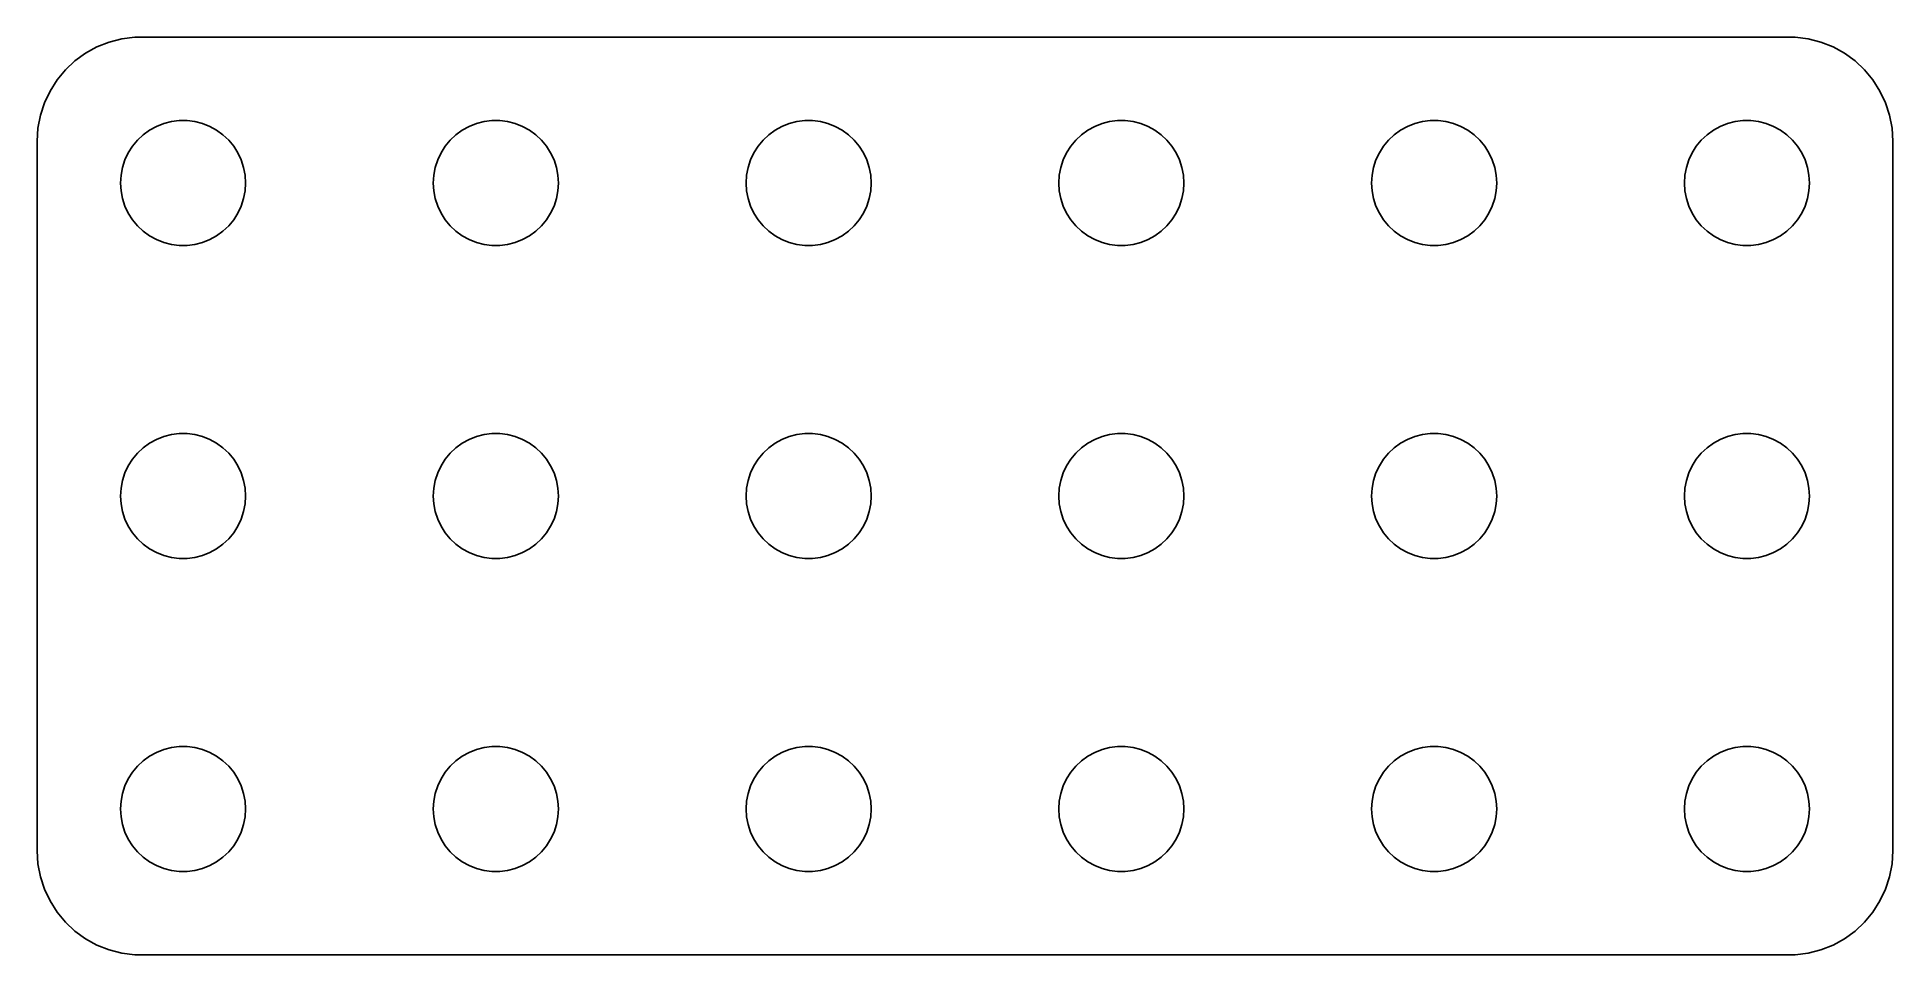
# Model space of a CAD drawing. Header units: metres. Extents: x -44.5 to 44.5, y -22 to 22.
import ezdxf

# ---------------------------------------------------------------- set-up
doc = ezdxf.new("R2010")
doc.units = ezdxf.units.M

msp = doc.modelspace()

# ---------------------------------------------------------------- linework, layer by layer
for p, q in [((-41.6289, 21.5241), (-42.1791, 21.2216)), ((-41.0451, 21.7553), (-41.6289, 21.5241)), ((-40.4369, 21.9114), (-41.0451, 21.7553)), ((-39.8139, 21.9901), (-40.4369, 21.9114)), ((39.8139, 21.9901), (-39.8139, 21.9901)), ((40.4369, 21.9114), (39.8139, 21.9901)), ((41.0451, 21.7553), (40.4369, 21.9114)), ((41.6289, 21.5241), (41.0451, 21.7553)), ((42.1791, 21.2216), (41.6289, 21.5241)), ((-42.6871, 20.8526), (-43.1448, 20.4227)), ((-42.1791, 21.2216), (-42.6871, 20.8526)), ((42.6871, 20.8526), (42.1791, 21.2216)), ((43.1448, 20.4227), (42.6871, 20.8526)), ((-43.5451, 19.9389), (-43.8815, 19.4088)), ((-43.1448, 20.4227), (-43.5451, 19.9389)), ((43.5451, 19.9389), (43.1448, 20.4227)), ((43.8815, 19.4088), (43.5451, 19.9389)), ((-44.1489, 18.8406), (-44.3429, 18.2434)), ((-43.8815, 19.4088), (-44.1489, 18.8406)), ((44.1489, 18.8406), (43.8815, 19.4088)), ((44.3429, 18.2434), (44.1489, 18.8406)), ((-44.3429, 18.2434), (-44.4606, 17.6267)), ((-38.7773, 17.7145), (-38.427, 17.8532)), ((-38.427, 17.8532), (-38.0621, 17.9469)), ((-38.0621, 17.9469), (-37.6884, 17.9941)), ((-37.6884, 17.9941), (-37.3116, 17.9941)), ((-37.3116, 17.9941), (-36.9379, 17.9469)), ((-36.9379, 17.9469), (-36.5729, 17.8532)), ((-36.5729, 17.8532), (-36.2227, 17.7145)), ((-23.7773, 17.7145), (-23.427, 17.8532)), ((-23.427, 17.8532), (-23.0621, 17.9469)), ((-23.0621, 17.9469), (-22.6884, 17.9941)), ((-22.6884, 17.9941), (-22.3116, 17.9941)), ((-22.3116, 17.9941), (-21.9379, 17.9469)), ((-21.9379, 17.9469), (-21.5729, 17.8532)), ((-21.5729, 17.8532), (-21.2227, 17.7145)), ((-8.77733, 17.7145), (-8.42705, 17.8532)), ((-8.42705, 17.8532), (-8.06213, 17.9469)), ((-8.06213, 17.9469), (-7.68837, 17.9941)), ((-7.68837, 17.9941), (-7.31161, 17.9941)), ((-7.31161, 17.9941), (-6.93785, 17.9469)), ((-6.93785, 17.9469), (-6.57294, 17.8532)), ((-6.57294, 17.8532), (-6.22266, 17.7145)), ((6.22266, 17.7145), (6.57294, 17.8532)), ((6.57294, 17.8532), (6.93785, 17.9469)), ((6.93785, 17.9469), (7.31161, 17.9941)), ((7.31161, 17.9941), (7.68837, 17.9941)), ((7.68837, 17.9941), (8.06213, 17.9469)), ((8.06213, 17.9469), (8.42705, 17.8532)), ((8.42705, 17.8532), (8.77733, 17.7145)), ((21.2227, 17.7145), (21.5729, 17.8532)), ((21.5729, 17.8532), (21.9379, 17.9469)), ((21.9379, 17.9469), (22.3116, 17.9941)), ((22.3116, 17.9941), (22.6884, 17.9941)), ((22.6884, 17.9941), (23.0621, 17.9469)), ((23.0621, 17.9469), (23.427, 17.8532)), ((23.427, 17.8532), (23.7773, 17.7145)), ((36.2227, 17.7145), (36.5729, 17.8532)), ((36.5729, 17.8532), (36.9379, 17.9469)), ((36.9379, 17.9469), (37.3116, 17.9941)), ((37.3116, 17.9941), (37.6884, 17.9941)), ((37.6884, 17.9941), (38.0621, 17.9469)), ((38.0621, 17.9469), (38.427, 17.8532)), ((38.427, 17.8532), (38.7773, 17.7145)), ((44.4606, 17.6267), (44.3429, 18.2434)), ((-44.4606, 17.6267), (-44.5, 17)), ((-44.5, 17), (-44.5, -17)), ((-39.927, 16.7634), (-39.6869, 17.0536)), ((-39.6869, 17.0536), (-39.4123, 17.3115)), ((-39.4123, 17.3115), (-39.1075, 17.533)), ((-39.1075, 17.533), (-38.7773, 17.7145)), ((-36.2227, 17.7145), (-35.8925, 17.533)), ((-35.8925, 17.533), (-35.5877, 17.3115)), ((-35.5877, 17.3115), (-35.3131, 17.0536)), ((-35.3131, 17.0536), (-35.0729, 16.7634)), ((-24.927, 16.7634), (-24.6869, 17.0536)), ((-24.6869, 17.0536), (-24.4123, 17.3115)), ((-24.4123, 17.3115), (-24.1075, 17.533)), ((-24.1075, 17.533), (-23.7773, 17.7145)), ((-21.2227, 17.7145), (-20.8925, 17.533)), ((-20.8925, 17.533), (-20.5877, 17.3115)), ((-20.5877, 17.3115), (-20.3131, 17.0536)), ((-20.3131, 17.0536), (-20.0729, 16.7634)), ((-9.92705, 16.7634), (-9.6869, 17.0536)), ((-9.6869, 17.0536), (-9.41226, 17.3115)), ((-9.41226, 17.3115), (-9.10747, 17.533)), ((-9.10747, 17.533), (-8.77733, 17.7145)), ((-6.22266, 17.7145), (-5.89252, 17.533)), ((-5.89252, 17.533), (-5.58772, 17.3115)), ((-5.58772, 17.3115), (-5.31308, 17.0536)), ((-5.31308, 17.0536), (-5.07294, 16.7634)), ((5.07294, 16.7634), (5.31308, 17.0536)), ((5.31308, 17.0536), (5.58772, 17.3115)), ((5.58772, 17.3115), (5.89252, 17.533)), ((5.89252, 17.533), (6.22266, 17.7145)), ((8.77733, 17.7145), (9.10747, 17.533)), ((9.10747, 17.533), (9.41226, 17.3115)), ((9.41226, 17.3115), (9.6869, 17.0536)), ((9.6869, 17.0536), (9.92705, 16.7634)), ((20.0729, 16.7634), (20.3131, 17.0536)), ((20.3131, 17.0536), (20.5877, 17.3115)), ((20.5877, 17.3115), (20.8925, 17.533)), ((20.8925, 17.533), (21.2227, 17.7145)), ((23.7773, 17.7145), (24.1075, 17.533)), ((24.1075, 17.533), (24.4123, 17.3115)), ((24.4123, 17.3115), (24.6869, 17.0536)), ((24.6869, 17.0536), (24.927, 16.7634)), ((35.0729, 16.7634), (35.3131, 17.0536)), ((35.3131, 17.0536), (35.5877, 17.3115)), ((35.5877, 17.3115), (35.8925, 17.533)), ((35.8925, 17.533), (36.2227, 17.7145)), ((38.7773, 17.7145), (39.1075, 17.533)), ((39.1075, 17.533), (39.4123, 17.3115)), ((39.4123, 17.3115), (39.6869, 17.0536)), ((39.6869, 17.0536), (39.927, 16.7634)), ((44.5, 17), (44.4606, 17.6267)), ((44.5, -17), (44.5, 17)), ((-40.4057, 15.7461), (-40.2893, 16.1044)), ((-40.2893, 16.1044), (-40.1289, 16.4453)), ((-40.1289, 16.4453), (-39.927, 16.7634)), ((-35.0729, 16.7634), (-34.8711, 16.4453)), ((-34.8711, 16.4453), (-34.7107, 16.1044)), ((-34.7107, 16.1044), (-34.5942, 15.7461)), ((-25.4057, 15.7461), (-25.2893, 16.1044)), ((-25.2893, 16.1044), (-25.1289, 16.4453)), ((-25.1289, 16.4453), (-24.927, 16.7634)), ((-20.0729, 16.7634), (-19.8711, 16.4453)), ((-19.8711, 16.4453), (-19.7107, 16.1044)), ((-19.7107, 16.1044), (-19.5942, 15.7461)), ((-10.4057, 15.7461), (-10.2893, 16.1044)), ((-10.2893, 16.1044), (-10.1289, 16.4453)), ((-10.1289, 16.4453), (-9.92705, 16.7634)), ((-5.07294, 16.7634), (-4.87108, 16.4453)), ((-4.87108, 16.4453), (-4.71066, 16.1044)), ((-4.71066, 16.1044), (-4.59424, 15.7461)), ((4.59424, 15.7461), (4.71066, 16.1044)), ((4.71066, 16.1044), (4.87108, 16.4453)), ((4.87108, 16.4453), (5.07294, 16.7634)), ((9.92705, 16.7634), (10.1289, 16.4453)), ((10.1289, 16.4453), (10.2893, 16.1044)), ((10.2893, 16.1044), (10.4057, 15.7461)), ((19.5942, 15.7461), (19.7107, 16.1044)), ((19.7107, 16.1044), (19.8711, 16.4453)), ((19.8711, 16.4453), (20.0729, 16.7634)), ((24.927, 16.7634), (25.1289, 16.4453)), ((25.1289, 16.4453), (25.2893, 16.1044)), ((25.2893, 16.1044), (25.4057, 15.7461)), ((34.5942, 15.7461), (34.7107, 16.1044)), ((34.7107, 16.1044), (34.8711, 16.4453)), ((34.8711, 16.4453), (35.0729, 16.7634)), ((39.927, 16.7634), (40.1289, 16.4453)), ((40.1289, 16.4453), (40.2893, 16.1044)), ((40.2893, 16.1044), (40.4057, 15.7461)), ((-40.5, 15), (-40.4763, 15.376)), ((-40.4763, 15.376), (-40.4057, 15.7461)), ((-34.5942, 15.7461), (-34.5237, 15.376)), ((-34.5237, 15.376), (-34.5, 15)), ((-25.5, 15), (-25.4763, 15.376)), ((-25.4763, 15.376), (-25.4057, 15.7461)), ((-19.5942, 15.7461), (-19.5237, 15.376)), ((-19.5237, 15.376), (-19.5, 15)), ((-10.5, 15), (-10.4763, 15.376)), ((-10.4763, 15.376), (-10.4057, 15.7461)), ((-4.59424, 15.7461), (-4.52365, 15.376)), ((-4.52365, 15.376), (-4.5, 15)), ((4.5, 15), (4.52365, 15.376)), ((4.52365, 15.376), (4.59424, 15.7461)), ((10.4057, 15.7461), (10.4763, 15.376)), ((10.4763, 15.376), (10.5, 15)), ((19.5, 15), (19.5237, 15.376)), ((19.5237, 15.376), (19.5942, 15.7461)), ((25.4057, 15.7461), (25.4763, 15.376)), ((25.4763, 15.376), (25.5, 15)), ((34.5, 15), (34.5237, 15.376)), ((34.5237, 15.376), (34.5942, 15.7461)), ((40.4057, 15.7461), (40.4763, 15.376)), ((40.4763, 15.376), (40.5, 15)), ((-40.4763, 14.624), (-40.5, 15)), ((-40.4057, 14.2539), (-40.4763, 14.624)), ((-40.2893, 13.8956), (-40.4057, 14.2539)), ((-34.5942, 14.2539), (-34.7107, 13.8956)), ((-34.5237, 14.624), (-34.5942, 14.2539)), ((-34.5, 15), (-34.5237, 14.624)), ((-25.4763, 14.624), (-25.5, 15)), ((-25.4057, 14.2539), (-25.4763, 14.624)), ((-25.2893, 13.8956), (-25.4057, 14.2539)), ((-19.5942, 14.2539), (-19.7107, 13.8956)), ((-19.5237, 14.624), (-19.5942, 14.2539)), ((-19.5, 15), (-19.5237, 14.624)), ((-10.4763, 14.624), (-10.5, 15)), ((-10.4057, 14.2539), (-10.4763, 14.624)), ((-10.2893, 13.8956), (-10.4057, 14.2539)), ((-4.59424, 14.2539), (-4.71066, 13.8956)), ((-4.52365, 14.624), (-4.59424, 14.2539)), ((-4.5, 15), (-4.52365, 14.624)), ((4.52365, 14.624), (4.5, 15)), ((4.59424, 14.2539), (4.52365, 14.624)), ((4.71066, 13.8956), (4.59424, 14.2539)), ((10.4057, 14.2539), (10.2893, 13.8956)), ((10.4763, 14.624), (10.4057, 14.2539)), ((10.5, 15), (10.4763, 14.624)), ((19.5237, 14.624), (19.5, 15)), ((19.5942, 14.2539), (19.5237, 14.624)), ((19.7107, 13.8956), (19.5942, 14.2539)), ((25.4057, 14.2539), (25.2893, 13.8956)), ((25.4763, 14.624), (25.4057, 14.2539)), ((25.5, 15), (25.4763, 14.624)), ((34.5237, 14.624), (34.5, 15)), ((34.5942, 14.2539), (34.5237, 14.624)), ((34.7107, 13.8956), (34.5942, 14.2539)), ((40.4057, 14.2539), (40.2893, 13.8956)), ((40.4763, 14.624), (40.4057, 14.2539)), ((40.5, 15), (40.4763, 14.624)), ((-40.1289, 13.5547), (-40.2893, 13.8956)), ((-39.927, 13.2366), (-40.1289, 13.5547)), ((-34.8711, 13.5547), (-35.0729, 13.2366)), ((-34.7107, 13.8956), (-34.8711, 13.5547)), ((-25.1289, 13.5547), (-25.2893, 13.8956)), ((-24.927, 13.2366), (-25.1289, 13.5547)), ((-19.8711, 13.5547), (-20.0729, 13.2366)), ((-19.7107, 13.8956), (-19.8711, 13.5547)), ((-10.1289, 13.5547), (-10.2893, 13.8956)), ((-9.92705, 13.2366), (-10.1289, 13.5547)), ((-4.87108, 13.5547), (-5.07294, 13.2366)), ((-4.71066, 13.8956), (-4.87108, 13.5547)), ((4.87108, 13.5547), (4.71066, 13.8956)), ((5.07294, 13.2366), (4.87108, 13.5547)), ((10.1289, 13.5547), (9.92705, 13.2366)), ((10.2893, 13.8956), (10.1289, 13.5547)), ((19.8711, 13.5547), (19.7107, 13.8956)), ((20.0729, 13.2366), (19.8711, 13.5547)), ((25.1289, 13.5547), (24.927, 13.2366)), ((25.2893, 13.8956), (25.1289, 13.5547)), ((34.8711, 13.5547), (34.7107, 13.8956)), ((35.0729, 13.2366), (34.8711, 13.5547)), ((40.1289, 13.5547), (39.927, 13.2366)), ((40.2893, 13.8956), (40.1289, 13.5547)), ((-39.6869, 12.9464), (-39.927, 13.2366)), ((-39.4123, 12.6884), (-39.6869, 12.9464)), ((-39.1075, 12.467), (-39.4123, 12.6884)), ((-38.7773, 12.2855), (-39.1075, 12.467)), ((-35.8925, 12.467), (-36.2227, 12.2855)), ((-35.5877, 12.6884), (-35.8925, 12.467)), ((-35.3131, 12.9464), (-35.5877, 12.6884)), ((-35.0729, 13.2366), (-35.3131, 12.9464)), ((-24.6869, 12.9464), (-24.927, 13.2366)), ((-24.4123, 12.6884), (-24.6869, 12.9464)), ((-24.1075, 12.467), (-24.4123, 12.6884)), ((-23.7773, 12.2855), (-24.1075, 12.467)), ((-20.8925, 12.467), (-21.2227, 12.2855)), ((-20.5877, 12.6884), (-20.8925, 12.467)), ((-20.3131, 12.9464), (-20.5877, 12.6884)), ((-20.0729, 13.2366), (-20.3131, 12.9464)), ((-9.6869, 12.9464), (-9.92705, 13.2366)), ((-9.41226, 12.6884), (-9.6869, 12.9464)), ((-9.10747, 12.467), (-9.41226, 12.6884)), ((-8.77733, 12.2855), (-9.10747, 12.467)), ((-5.89252, 12.467), (-6.22266, 12.2855)), ((-5.58772, 12.6884), (-5.89252, 12.467)), ((-5.31308, 12.9464), (-5.58772, 12.6884)), ((-5.07294, 13.2366), (-5.31308, 12.9464)), ((5.31308, 12.9464), (5.07294, 13.2366)), ((5.58772, 12.6884), (5.31308, 12.9464)), ((5.89252, 12.467), (5.58772, 12.6884)), ((6.22266, 12.2855), (5.89252, 12.467)), ((9.10747, 12.467), (8.77733, 12.2855)), ((9.41226, 12.6884), (9.10747, 12.467)), ((9.6869, 12.9464), (9.41226, 12.6884)), ((9.92705, 13.2366), (9.6869, 12.9464)), ((20.3131, 12.9464), (20.0729, 13.2366)), ((20.5877, 12.6884), (20.3131, 12.9464)), ((20.8925, 12.467), (20.5877, 12.6884)), ((21.2227, 12.2855), (20.8925, 12.467)), ((24.1075, 12.467), (23.7773, 12.2855)), ((24.4123, 12.6884), (24.1075, 12.467)), ((24.6869, 12.9464), (24.4123, 12.6884)), ((24.927, 13.2366), (24.6869, 12.9464)), ((35.3131, 12.9464), (35.0729, 13.2366)), ((35.5877, 12.6884), (35.3131, 12.9464)), ((35.8925, 12.467), (35.5877, 12.6884)), ((36.2227, 12.2855), (35.8925, 12.467)), ((39.1075, 12.467), (38.7773, 12.2855)), ((39.4123, 12.6884), (39.1075, 12.467)), ((39.6869, 12.9464), (39.4123, 12.6884)), ((39.927, 13.2366), (39.6869, 12.9464)), ((-38.427, 12.1468), (-38.7773, 12.2855)), ((-38.0621, 12.0531), (-38.427, 12.1468)), ((-37.6884, 12.0059), (-38.0621, 12.0531)), ((-37.3116, 12.0059), (-37.6884, 12.0059)), ((-36.9379, 12.0531), (-37.3116, 12.0059)), ((-36.5729, 12.1468), (-36.9379, 12.0531)), ((-36.2227, 12.2855), (-36.5729, 12.1468)), ((-23.427, 12.1468), (-23.7773, 12.2855)), ((-23.0621, 12.0531), (-23.427, 12.1468)), ((-22.6884, 12.0059), (-23.0621, 12.0531)), ((-22.3116, 12.0059), (-22.6884, 12.0059)), ((-21.9379, 12.0531), (-22.3116, 12.0059)), ((-21.5729, 12.1468), (-21.9379, 12.0531)), ((-21.2227, 12.2855), (-21.5729, 12.1468)), ((-8.42705, 12.1468), (-8.77733, 12.2855)), ((-8.06213, 12.0531), (-8.42705, 12.1468)), ((-7.68837, 12.0059), (-8.06213, 12.0531)), ((-7.31161, 12.0059), (-7.68837, 12.0059)), ((-6.93785, 12.0531), (-7.31161, 12.0059)), ((-6.57294, 12.1468), (-6.93785, 12.0531)), ((-6.22266, 12.2855), (-6.57294, 12.1468)), ((6.57294, 12.1468), (6.22266, 12.2855)), ((6.93785, 12.0531), (6.57294, 12.1468)), ((7.31161, 12.0059), (6.93785, 12.0531)), ((7.68837, 12.0059), (7.31161, 12.0059)), ((8.06213, 12.0531), (7.68837, 12.0059)), ((8.42705, 12.1468), (8.06213, 12.0531)), ((8.77733, 12.2855), (8.42705, 12.1468)), ((21.5729, 12.1468), (21.2227, 12.2855)), ((21.9379, 12.0531), (21.5729, 12.1468)), ((22.3116, 12.0059), (21.9379, 12.0531)), ((22.6884, 12.0059), (22.3116, 12.0059)), ((23.0621, 12.0531), (22.6884, 12.0059)), ((23.427, 12.1468), (23.0621, 12.0531)), ((23.7773, 12.2855), (23.427, 12.1468)), ((36.5729, 12.1468), (36.2227, 12.2855)), ((36.9379, 12.0531), (36.5729, 12.1468)), ((37.3116, 12.0059), (36.9379, 12.0531)), ((37.6884, 12.0059), (37.3116, 12.0059)), ((38.0621, 12.0531), (37.6884, 12.0059)), ((38.427, 12.1468), (38.0621, 12.0531)), ((38.7773, 12.2855), (38.427, 12.1468)), ((-39.1075, 2.53297), (-38.7773, 2.71448)), ((-38.7773, 2.71448), (-38.427, 2.85316)), ((-38.427, 2.85316), (-38.0621, 2.94685)), ((-38.0621, 2.94685), (-37.6884, 2.99408)), ((-37.6884, 2.99408), (-37.3116, 2.99408)), ((-37.3116, 2.99408), (-36.9379, 2.94685)), ((-36.9379, 2.94685), (-36.5729, 2.85316)), ((-36.5729, 2.85316), (-36.2227, 2.71448)), ((-36.2227, 2.71448), (-35.8925, 2.53297)), ((-24.1075, 2.53297), (-23.7773, 2.71448)), ((-23.7773, 2.71448), (-23.427, 2.85316)), ((-23.427, 2.85316), (-23.0621, 2.94685)), ((-23.0621, 2.94685), (-22.6884, 2.99408)), ((-22.6884, 2.99408), (-22.3116, 2.99408)), ((-22.3116, 2.99408), (-21.9379, 2.94685)), ((-21.9379, 2.94685), (-21.5729, 2.85316)), ((-21.5729, 2.85316), (-21.2227, 2.71448)), ((-21.2227, 2.71448), (-20.8925, 2.53297)), ((-9.10747, 2.53297), (-8.77733, 2.71448)), ((-8.77733, 2.71448), (-8.42705, 2.85316)), ((-8.42705, 2.85316), (-8.06213, 2.94685)), ((-8.06213, 2.94685), (-7.68837, 2.99408)), ((-7.68837, 2.99408), (-7.31161, 2.99408)), ((-7.31161, 2.99408), (-6.93785, 2.94685)), ((-6.93785, 2.94685), (-6.57294, 2.85316)), ((-6.57294, 2.85316), (-6.22266, 2.71448)), ((-6.22266, 2.71448), (-5.89252, 2.53297)), ((5.89252, 2.53297), (6.22266, 2.71448)), ((6.22266, 2.71448), (6.57294, 2.85316)), ((6.57294, 2.85316), (6.93785, 2.94685)), ((6.93785, 2.94685), (7.31161, 2.99408)), ((7.31161, 2.99408), (7.68837, 2.99408)), ((7.68837, 2.99408), (8.06213, 2.94685)), ((8.06213, 2.94685), (8.42705, 2.85316)), ((8.42705, 2.85316), (8.77733, 2.71448)), ((8.77733, 2.71448), (9.10747, 2.53297)), ((20.8925, 2.53297), (21.2227, 2.71448)), ((21.2227, 2.71448), (21.5729, 2.85316)), ((21.5729, 2.85316), (21.9379, 2.94685)), ((21.9379, 2.94685), (22.3116, 2.99408)), ((22.3116, 2.99408), (22.6884, 2.99408)), ((22.6884, 2.99408), (23.0621, 2.94685)), ((23.0621, 2.94685), (23.427, 2.85316)), ((23.427, 2.85316), (23.7773, 2.71448)), ((23.7773, 2.71448), (24.1075, 2.53297)), ((35.8925, 2.53297), (36.2227, 2.71448)), ((36.2227, 2.71448), (36.5729, 2.85316)), ((36.5729, 2.85316), (36.9379, 2.94685)), ((36.9379, 2.94685), (37.3116, 2.99408)), ((37.3116, 2.99408), (37.6884, 2.99408)), ((37.6884, 2.99408), (38.0621, 2.94685)), ((38.0621, 2.94685), (38.427, 2.85316)), ((38.427, 2.85316), (38.7773, 2.71448)), ((38.7773, 2.71448), (39.1075, 2.53297)), ((-39.927, 1.76335), (-39.6869, 2.05363)), ((-39.6869, 2.05363), (-39.4123, 2.31154)), ((-39.4123, 2.31154), (-39.1075, 2.53297)), ((-35.8925, 2.53297), (-35.5877, 2.31154)), ((-35.5877, 2.31154), (-35.3131, 2.05363)), ((-35.3131, 2.05363), (-35.0729, 1.76335)), ((-24.927, 1.76335), (-24.6869, 2.05363)), ((-24.6869, 2.05363), (-24.4123, 2.31154)), ((-24.4123, 2.31154), (-24.1075, 2.53297)), ((-20.8925, 2.53297), (-20.5877, 2.31154)), ((-20.5877, 2.31154), (-20.3131, 2.05363)), ((-20.3131, 2.05363), (-20.0729, 1.76335)), ((-9.92705, 1.76335), (-9.6869, 2.05363)), ((-9.6869, 2.05363), (-9.41226, 2.31154)), ((-9.41226, 2.31154), (-9.10747, 2.53297)), ((-5.89252, 2.53297), (-5.58772, 2.31154)), ((-5.58772, 2.31154), (-5.31308, 2.05363)), ((-5.31308, 2.05363), (-5.07294, 1.76335)), ((5.07294, 1.76335), (5.31308, 2.05363)), ((5.31308, 2.05363), (5.58772, 2.31154)), ((5.58772, 2.31154), (5.89252, 2.53297)), ((9.10747, 2.53297), (9.41226, 2.31154)), ((9.41226, 2.31154), (9.6869, 2.05363)), ((9.6869, 2.05363), (9.92705, 1.76335)), ((20.0729, 1.76335), (20.3131, 2.05363)), ((20.3131, 2.05363), (20.5877, 2.31154)), ((20.5877, 2.31154), (20.8925, 2.53297)), ((24.1075, 2.53297), (24.4123, 2.31154)), ((24.4123, 2.31154), (24.6869, 2.05363)), ((24.6869, 2.05363), (24.927, 1.76335)), ((35.0729, 1.76335), (35.3131, 2.05363)), ((35.3131, 2.05363), (35.5877, 2.31154)), ((35.5877, 2.31154), (35.8925, 2.53297)), ((39.1075, 2.53297), (39.4123, 2.31154)), ((39.4123, 2.31154), (39.6869, 2.05363)), ((39.6869, 2.05363), (39.927, 1.76335)), ((-40.4057, 0.746063), (-40.2893, 1.10437)), ((-40.2893, 1.10437), (-40.1289, 1.44525)), ((-40.1289, 1.44525), (-39.927, 1.76335)), ((-35.0729, 1.76335), (-34.8711, 1.44525)), ((-34.8711, 1.44525), (-34.7107, 1.10437)), ((-34.7107, 1.10437), (-34.5942, 0.746063)), ((-25.4057, 0.746063), (-25.2893, 1.10437)), ((-25.2893, 1.10437), (-25.1289, 1.44525)), ((-25.1289, 1.44525), (-24.927, 1.76335)), ((-20.0729, 1.76335), (-19.8711, 1.44525)), ((-19.8711, 1.44525), (-19.7107, 1.10437)), ((-19.7107, 1.10437), (-19.5942, 0.746063)), ((-10.4057, 0.746063), (-10.2893, 1.10437)), ((-10.2893, 1.10437), (-10.1289, 1.44525)), ((-10.1289, 1.44525), (-9.92705, 1.76335)), ((-5.07294, 1.76335), (-4.87108, 1.44525)), ((-4.87108, 1.44525), (-4.71066, 1.10437)), ((-4.71066, 1.10437), (-4.59424, 0.746063)), ((4.59424, 0.746063), (4.71066, 1.10437)), ((4.71066, 1.10437), (4.87108, 1.44525)), ((4.87108, 1.44525), (5.07294, 1.76335)), ((9.92705, 1.76335), (10.1289, 1.44525)), ((10.1289, 1.44525), (10.2893, 1.10437)), ((10.2893, 1.10437), (10.4057, 0.746063)), ((19.5942, 0.746063), (19.7107, 1.10437)), ((19.7107, 1.10437), (19.8711, 1.44525)), ((19.8711, 1.44525), (20.0729, 1.76335)), ((24.927, 1.76335), (25.1289, 1.44525)), ((25.1289, 1.44525), (25.2893, 1.10437)), ((25.2893, 1.10437), (25.4057, 0.746063)), ((34.5942, 0.746063), (34.7107, 1.10437)), ((34.7107, 1.10437), (34.8711, 1.44525)), ((34.8711, 1.44525), (35.0729, 1.76335)), ((39.927, 1.76335), (40.1289, 1.44525)), ((40.1289, 1.44525), (40.2893, 1.10437)), ((40.2893, 1.10437), (40.4057, 0.746063)), ((-40.5, 0), (-40.4763, 0.375992)), ((-40.4763, -0.375992), (-40.5, 0)), ((-40.4763, 0.375992), (-40.4057, 0.746063)), ((-34.5942, 0.746063), (-34.5237, 0.375992)), ((-34.5237, 0.375992), (-34.5, 0)), ((-34.5, 0), (-34.5237, -0.375992)), ((-25.5, 0), (-25.4763, 0.375992)), ((-25.4763, -0.375992), (-25.5, 0)), ((-25.4763, 0.375992), (-25.4057, 0.746063)), ((-19.5942, 0.746063), (-19.5237, 0.375992)), ((-19.5237, 0.375992), (-19.5, 0)), ((-19.5, 0), (-19.5237, -0.375992)), ((-10.5, 0), (-10.4763, 0.375992)), ((-10.4763, -0.375992), (-10.5, 0)), ((-10.4763, 0.375992), (-10.4057, 0.746063)), ((-4.59424, 0.746063), (-4.52365, 0.375992)), ((-4.52365, 0.375992), (-4.5, 0)), ((-4.5, 0), (-4.52365, -0.375992)), ((4.5, 0), (4.52365, 0.375992)), ((4.52365, -0.375992), (4.5, 0)), ((4.52365, 0.375992), (4.59424, 0.746063)), ((10.4057, 0.746063), (10.4763, 0.375992)), ((10.4763, 0.375992), (10.5, 0)), ((10.5, 0), (10.4763, -0.375992)), ((19.5, 0), (19.5237, 0.375992)), ((19.5237, -0.375992), (19.5, 0)), ((19.5237, 0.375992), (19.5942, 0.746063)), ((25.4057, 0.746063), (25.4763, 0.375992)), ((25.4763, 0.375992), (25.5, 0)), ((25.5, 0), (25.4763, -0.375992)), ((34.5, 0), (34.5237, 0.375992)), ((34.5237, -0.375992), (34.5, 0)), ((34.5237, 0.375992), (34.5942, 0.746063)), ((40.4057, 0.746063), (40.4763, 0.375992)), ((40.4763, 0.375992), (40.5, 0)), ((40.5, 0), (40.4763, -0.375992)), ((-40.4057, -0.746063), (-40.4763, -0.375992)), ((-40.2893, -1.10437), (-40.4057, -0.746063)), ((-34.5942, -0.746063), (-34.7107, -1.10437)), ((-34.5237, -0.375992), (-34.5942, -0.746063)), ((-25.4057, -0.746063), (-25.4763, -0.375992)), ((-25.2893, -1.10437), (-25.4057, -0.746063)), ((-19.5942, -0.746063), (-19.7107, -1.10437)), ((-19.5237, -0.375992), (-19.5942, -0.746063)), ((-10.4057, -0.746063), (-10.4763, -0.375992)), ((-10.2893, -1.10437), (-10.4057, -0.746063)), ((-4.59424, -0.746063), (-4.71066, -1.10437)), ((-4.52365, -0.375992), (-4.59424, -0.746063)), ((4.59424, -0.746063), (4.52365, -0.375992)), ((4.71066, -1.10437), (4.59424, -0.746063)), ((10.4057, -0.746063), (10.2893, -1.10437)), ((10.4763, -0.375992), (10.4057, -0.746063)), ((19.5942, -0.746063), (19.5237, -0.375992)), ((19.7107, -1.10437), (19.5942, -0.746063)), ((25.4057, -0.746063), (25.2893, -1.10437)), ((25.4763, -0.375992), (25.4057, -0.746063)), ((34.5942, -0.746063), (34.5237, -0.375992)), ((34.7107, -1.10437), (34.5942, -0.746063)), ((40.4057, -0.746063), (40.2893, -1.10437)), ((40.4763, -0.375992), (40.4057, -0.746063)), ((-40.1289, -1.44525), (-40.2893, -1.10437)), ((-39.927, -1.76335), (-40.1289, -1.44525)), ((-39.6869, -2.05363), (-39.927, -1.76335)), ((-35.0729, -1.76335), (-35.3131, -2.05363)), ((-34.8711, -1.44525), (-35.0729, -1.76335)), ((-34.7107, -1.10437), (-34.8711, -1.44525)), ((-25.1289, -1.44525), (-25.2893, -1.10437)), ((-24.927, -1.76335), (-25.1289, -1.44525)), ((-24.6869, -2.05363), (-24.927, -1.76335)), ((-20.0729, -1.76335), (-20.3131, -2.05363)), ((-19.8711, -1.44525), (-20.0729, -1.76335)), ((-19.7107, -1.10437), (-19.8711, -1.44525)), ((-10.1289, -1.44525), (-10.2893, -1.10437)), ((-9.92705, -1.76335), (-10.1289, -1.44525)), ((-9.6869, -2.05363), (-9.92705, -1.76335)), ((-5.07294, -1.76335), (-5.31308, -2.05363)), ((-4.87108, -1.44525), (-5.07294, -1.76335)), ((-4.71066, -1.10437), (-4.87108, -1.44525)), ((4.87108, -1.44525), (4.71066, -1.10437)), ((5.07294, -1.76335), (4.87108, -1.44525)), ((5.31308, -2.05363), (5.07294, -1.76335)), ((9.92705, -1.76335), (9.6869, -2.05363)), ((10.1289, -1.44525), (9.92705, -1.76335)), ((10.2893, -1.10437), (10.1289, -1.44525)), ((19.8711, -1.44525), (19.7107, -1.10437)), ((20.0729, -1.76335), (19.8711, -1.44525)), ((20.3131, -2.05363), (20.0729, -1.76335)), ((24.927, -1.76335), (24.6869, -2.05363)), ((25.1289, -1.44525), (24.927, -1.76335)), ((25.2893, -1.10437), (25.1289, -1.44525)), ((34.8711, -1.44525), (34.7107, -1.10437)), ((35.0729, -1.76335), (34.8711, -1.44525)), ((35.3131, -2.05363), (35.0729, -1.76335)), ((39.927, -1.76335), (39.6869, -2.05363)), ((40.1289, -1.44525), (39.927, -1.76335)), ((40.2893, -1.10437), (40.1289, -1.44525)), ((-39.4123, -2.31154), (-39.6869, -2.05363)), ((-39.1075, -2.53297), (-39.4123, -2.31154)), ((-38.7773, -2.71448), (-39.1075, -2.53297)), ((-35.8925, -2.53297), (-36.2227, -2.71448)), ((-35.5877, -2.31154), (-35.8925, -2.53297)), ((-35.3131, -2.05363), (-35.5877, -2.31154)), ((-24.4123, -2.31154), (-24.6869, -2.05363)), ((-24.1075, -2.53297), (-24.4123, -2.31154)), ((-23.7773, -2.71448), (-24.1075, -2.53297)), ((-20.8925, -2.53297), (-21.2227, -2.71448)), ((-20.5877, -2.31154), (-20.8925, -2.53297)), ((-20.3131, -2.05363), (-20.5877, -2.31154)), ((-9.41226, -2.31154), (-9.6869, -2.05363)), ((-9.10747, -2.53297), (-9.41226, -2.31154)), ((-8.77733, -2.71448), (-9.10747, -2.53297)), ((-5.89252, -2.53297), (-6.22266, -2.71448)), ((-5.58772, -2.31154), (-5.89252, -2.53297)), ((-5.31308, -2.05363), (-5.58772, -2.31154)), ((5.58772, -2.31154), (5.31308, -2.05363)), ((5.89252, -2.53297), (5.58772, -2.31154)), ((6.22266, -2.71448), (5.89252, -2.53297)), ((9.10747, -2.53297), (8.77733, -2.71448)), ((9.41226, -2.31154), (9.10747, -2.53297)), ((9.6869, -2.05363), (9.41226, -2.31154)), ((20.5877, -2.31154), (20.3131, -2.05363)), ((20.8925, -2.53297), (20.5877, -2.31154)), ((21.2227, -2.71448), (20.8925, -2.53297)), ((24.1075, -2.53297), (23.7773, -2.71448)), ((24.4123, -2.31154), (24.1075, -2.53297)), ((24.6869, -2.05363), (24.4123, -2.31154)), ((35.5877, -2.31154), (35.3131, -2.05363)), ((35.8925, -2.53297), (35.5877, -2.31154)), ((36.2227, -2.71448), (35.8925, -2.53297)), ((39.1075, -2.53297), (38.7773, -2.71448)), ((39.4123, -2.31154), (39.1075, -2.53297)), ((39.6869, -2.05363), (39.4123, -2.31154)), ((-38.427, -2.85316), (-38.7773, -2.71448)), ((-38.0621, -2.94685), (-38.427, -2.85316)), ((-37.6884, -2.99408), (-38.0621, -2.94685)), ((-37.3116, -2.99408), (-37.6884, -2.99408)), ((-36.9379, -2.94685), (-37.3116, -2.99408)), ((-36.5729, -2.85316), (-36.9379, -2.94685)), ((-36.2227, -2.71448), (-36.5729, -2.85316)), ((-23.427, -2.85316), (-23.7773, -2.71448)), ((-23.0621, -2.94685), (-23.427, -2.85316)), ((-22.6884, -2.99408), (-23.0621, -2.94685)), ((-22.3116, -2.99408), (-22.6884, -2.99408)), ((-21.9379, -2.94685), (-22.3116, -2.99408)), ((-21.5729, -2.85316), (-21.9379, -2.94685)), ((-21.2227, -2.71448), (-21.5729, -2.85316)), ((-8.42705, -2.85316), (-8.77733, -2.71448)), ((-8.06213, -2.94685), (-8.42705, -2.85316)), ((-7.68837, -2.99408), (-8.06213, -2.94685)), ((-7.31161, -2.99408), (-7.68837, -2.99408)), ((-6.93785, -2.94685), (-7.31161, -2.99408)), ((-6.57294, -2.85316), (-6.93785, -2.94685)), ((-6.22266, -2.71448), (-6.57294, -2.85316)), ((6.57294, -2.85316), (6.22266, -2.71448)), ((6.93785, -2.94685), (6.57294, -2.85316)), ((7.31161, -2.99408), (6.93785, -2.94685)), ((7.68837, -2.99408), (7.31161, -2.99408)), ((8.06213, -2.94685), (7.68837, -2.99408)), ((8.42705, -2.85316), (8.06213, -2.94685)), ((8.77733, -2.71448), (8.42705, -2.85316)), ((21.5729, -2.85316), (21.2227, -2.71448)), ((21.9379, -2.94685), (21.5729, -2.85316)), ((22.3116, -2.99408), (21.9379, -2.94685)), ((22.6884, -2.99408), (22.3116, -2.99408)), ((23.0621, -2.94685), (22.6884, -2.99408)), ((23.427, -2.85316), (23.0621, -2.94685)), ((23.7773, -2.71448), (23.427, -2.85316)), ((36.5729, -2.85316), (36.2227, -2.71448)), ((36.9379, -2.94685), (36.5729, -2.85316)), ((37.3116, -2.99408), (36.9379, -2.94685)), ((37.6884, -2.99408), (37.3116, -2.99408)), ((38.0621, -2.94685), (37.6884, -2.99408)), ((38.427, -2.85316), (38.0621, -2.94685)), ((38.7773, -2.71448), (38.427, -2.85316)), ((-39.1075, -12.467), (-38.7773, -12.2855)), ((-38.7773, -12.2855), (-38.427, -12.1468)), ((-38.427, -12.1468), (-38.0621, -12.0531)), ((-38.0621, -12.0531), (-37.6884, -12.0059)), ((-37.6884, -12.0059), (-37.3116, -12.0059)), ((-37.3116, -12.0059), (-36.9379, -12.0531)), ((-36.9379, -12.0531), (-36.5729, -12.1468)), ((-36.5729, -12.1468), (-36.2227, -12.2855)), ((-36.2227, -12.2855), (-35.8925, -12.467)), ((-24.1075, -12.467), (-23.7773, -12.2855)), ((-23.7773, -12.2855), (-23.427, -12.1468)), ((-23.427, -12.1468), (-23.0621, -12.0531)), ((-23.0621, -12.0531), (-22.6884, -12.0059)), ((-22.6884, -12.0059), (-22.3116, -12.0059)), ((-22.3116, -12.0059), (-21.9379, -12.0531)), ((-21.9379, -12.0531), (-21.5729, -12.1468)), ((-21.5729, -12.1468), (-21.2227, -12.2855)), ((-21.2227, -12.2855), (-20.8925, -12.467)), ((-9.10747, -12.467), (-8.77733, -12.2855)), ((-8.77733, -12.2855), (-8.42705, -12.1468)), ((-8.42705, -12.1468), (-8.06213, -12.0531)), ((-8.06213, -12.0531), (-7.68837, -12.0059)), ((-7.68837, -12.0059), (-7.31161, -12.0059)), ((-7.31161, -12.0059), (-6.93785, -12.0531)), ((-6.93785, -12.0531), (-6.57294, -12.1468)), ((-6.57294, -12.1468), (-6.22266, -12.2855)), ((-6.22266, -12.2855), (-5.89252, -12.467)), ((5.89252, -12.467), (6.22266, -12.2855)), ((6.22266, -12.2855), (6.57294, -12.1468)), ((6.57294, -12.1468), (6.93785, -12.0531)), ((6.93785, -12.0531), (7.31161, -12.0059)), ((7.31161, -12.0059), (7.68837, -12.0059)), ((7.68837, -12.0059), (8.06213, -12.0531)), ((8.06213, -12.0531), (8.42705, -12.1468)), ((8.42705, -12.1468), (8.77733, -12.2855)), ((8.77733, -12.2855), (9.10747, -12.467)), ((20.8925, -12.467), (21.2227, -12.2855)), ((21.2227, -12.2855), (21.5729, -12.1468)), ((21.5729, -12.1468), (21.9379, -12.0531)), ((21.9379, -12.0531), (22.3116, -12.0059)), ((22.3116, -12.0059), (22.6884, -12.0059)), ((22.6884, -12.0059), (23.0621, -12.0531)), ((23.0621, -12.0531), (23.427, -12.1468)), ((23.427, -12.1468), (23.7773, -12.2855)), ((23.7773, -12.2855), (24.1075, -12.467)), ((35.8925, -12.467), (36.2227, -12.2855)), ((36.2227, -12.2855), (36.5729, -12.1468)), ((36.5729, -12.1468), (36.9379, -12.0531)), ((36.9379, -12.0531), (37.3116, -12.0059)), ((37.3116, -12.0059), (37.6884, -12.0059)), ((37.6884, -12.0059), (38.0621, -12.0531)), ((38.0621, -12.0531), (38.427, -12.1468)), ((38.427, -12.1468), (38.7773, -12.2855)), ((38.7773, -12.2855), (39.1075, -12.467)), ((-40.1289, -13.5547), (-39.927, -13.2366)), ((-39.927, -13.2366), (-39.6869, -12.9464)), ((-39.6869, -12.9464), (-39.4123, -12.6884)), ((-39.4123, -12.6884), (-39.1075, -12.467)), ((-35.8925, -12.467), (-35.5877, -12.6884)), ((-35.5877, -12.6884), (-35.3131, -12.9464)), ((-35.3131, -12.9464), (-35.0729, -13.2366)), ((-35.0729, -13.2366), (-34.8711, -13.5547)), ((-25.1289, -13.5547), (-24.927, -13.2366)), ((-24.927, -13.2366), (-24.6869, -12.9464)), ((-24.6869, -12.9464), (-24.4123, -12.6884)), ((-24.4123, -12.6884), (-24.1075, -12.467)), ((-20.8925, -12.467), (-20.5877, -12.6884)), ((-20.5877, -12.6884), (-20.3131, -12.9464)), ((-20.3131, -12.9464), (-20.0729, -13.2366)), ((-20.0729, -13.2366), (-19.8711, -13.5547)), ((-10.1289, -13.5547), (-9.92705, -13.2366)), ((-9.92705, -13.2366), (-9.6869, -12.9464)), ((-9.6869, -12.9464), (-9.41226, -12.6884)), ((-9.41226, -12.6884), (-9.10747, -12.467)), ((-5.89252, -12.467), (-5.58772, -12.6884)), ((-5.58772, -12.6884), (-5.31308, -12.9464)), ((-5.31308, -12.9464), (-5.07294, -13.2366)), ((-5.07294, -13.2366), (-4.87108, -13.5547)), ((4.87108, -13.5547), (5.07294, -13.2366)), ((5.07294, -13.2366), (5.31308, -12.9464)), ((5.31308, -12.9464), (5.58772, -12.6884)), ((5.58772, -12.6884), (5.89252, -12.467)), ((9.10747, -12.467), (9.41226, -12.6884)), ((9.41226, -12.6884), (9.6869, -12.9464)), ((9.6869, -12.9464), (9.92705, -13.2366)), ((9.92705, -13.2366), (10.1289, -13.5547)), ((19.8711, -13.5547), (20.0729, -13.2366)), ((20.0729, -13.2366), (20.3131, -12.9464)), ((20.3131, -12.9464), (20.5877, -12.6884)), ((20.5877, -12.6884), (20.8925, -12.467)), ((24.1075, -12.467), (24.4123, -12.6884)), ((24.4123, -12.6884), (24.6869, -12.9464)), ((24.6869, -12.9464), (24.927, -13.2366)), ((24.927, -13.2366), (25.1289, -13.5547)), ((34.8711, -13.5547), (35.0729, -13.2366)), ((35.0729, -13.2366), (35.3131, -12.9464)), ((35.3131, -12.9464), (35.5877, -12.6884)), ((35.5877, -12.6884), (35.8925, -12.467)), ((39.1075, -12.467), (39.4123, -12.6884)), ((39.4123, -12.6884), (39.6869, -12.9464)), ((39.6869, -12.9464), (39.927, -13.2366)), ((39.927, -13.2366), (40.1289, -13.5547)), ((-40.4057, -14.2539), (-40.2893, -13.8956)), ((-40.2893, -13.8956), (-40.1289, -13.5547)), ((-34.8711, -13.5547), (-34.7107, -13.8956)), ((-34.7107, -13.8956), (-34.5942, -14.2539)), ((-25.4057, -14.2539), (-25.2893, -13.8956)), ((-25.2893, -13.8956), (-25.1289, -13.5547)), ((-19.8711, -13.5547), (-19.7107, -13.8956)), ((-19.7107, -13.8956), (-19.5942, -14.2539)), ((-10.4057, -14.2539), (-10.2893, -13.8956)), ((-10.2893, -13.8956), (-10.1289, -13.5547)), ((-4.87108, -13.5547), (-4.71066, -13.8956)), ((-4.71066, -13.8956), (-4.59424, -14.2539)), ((4.59424, -14.2539), (4.71066, -13.8956)), ((4.71066, -13.8956), (4.87108, -13.5547)), ((10.1289, -13.5547), (10.2893, -13.8956)), ((10.2893, -13.8956), (10.4057, -14.2539)), ((19.5942, -14.2539), (19.7107, -13.8956)), ((19.7107, -13.8956), (19.8711, -13.5547)), ((25.1289, -13.5547), (25.2893, -13.8956)), ((25.2893, -13.8956), (25.4057, -14.2539)), ((34.5942, -14.2539), (34.7107, -13.8956)), ((34.7107, -13.8956), (34.8711, -13.5547)), ((40.1289, -13.5547), (40.2893, -13.8956)), ((40.2893, -13.8956), (40.4057, -14.2539)), ((-40.5, -15), (-40.4763, -14.624)), ((-40.4763, -15.376), (-40.5, -15)), ((-40.4763, -14.624), (-40.4057, -14.2539)), ((-34.5942, -14.2539), (-34.5237, -14.624)), ((-34.5237, -14.624), (-34.5, -15)), ((-34.5, -15), (-34.5237, -15.376)), ((-25.5, -15), (-25.4763, -14.624)), ((-25.4763, -15.376), (-25.5, -15)), ((-25.4763, -14.624), (-25.4057, -14.2539)), ((-19.5942, -14.2539), (-19.5237, -14.624)), ((-19.5237, -14.624), (-19.5, -15)), ((-19.5, -15), (-19.5237, -15.376)), ((-10.5, -15), (-10.4763, -14.624)), ((-10.4763, -15.376), (-10.5, -15)), ((-10.4763, -14.624), (-10.4057, -14.2539)), ((-4.59424, -14.2539), (-4.52365, -14.624)), ((-4.52365, -14.624), (-4.5, -15)), ((-4.5, -15), (-4.52365, -15.376)), ((4.5, -15), (4.52365, -14.624)), ((4.52365, -15.376), (4.5, -15)), ((4.52365, -14.624), (4.59424, -14.2539)), ((10.4057, -14.2539), (10.4763, -14.624)), ((10.4763, -14.624), (10.5, -15)), ((10.5, -15), (10.4763, -15.376)), ((19.5, -15), (19.5237, -14.624)), ((19.5237, -15.376), (19.5, -15)), ((19.5237, -14.624), (19.5942, -14.2539)), ((25.4057, -14.2539), (25.4763, -14.624)), ((25.4763, -14.624), (25.5, -15)), ((25.5, -15), (25.4763, -15.376)), ((34.5, -15), (34.5237, -14.624)), ((34.5237, -15.376), (34.5, -15)), ((34.5237, -14.624), (34.5942, -14.2539)), ((40.4057, -14.2539), (40.4763, -14.624)), ((40.4763, -14.624), (40.5, -15)), ((40.5, -15), (40.4763, -15.376)), ((-40.4057, -15.7461), (-40.4763, -15.376)), ((-40.2893, -16.1044), (-40.4057, -15.7461)), ((-34.5942, -15.7461), (-34.7107, -16.1044)), ((-34.5237, -15.376), (-34.5942, -15.7461)), ((-25.4057, -15.7461), (-25.4763, -15.376)), ((-25.2893, -16.1044), (-25.4057, -15.7461)), ((-19.5942, -15.7461), (-19.7107, -16.1044)), ((-19.5237, -15.376), (-19.5942, -15.7461)), ((-10.4057, -15.7461), (-10.4763, -15.376)), ((-10.2893, -16.1044), (-10.4057, -15.7461)), ((-4.59424, -15.7461), (-4.71066, -16.1044)), ((-4.52365, -15.376), (-4.59424, -15.7461)), ((4.59424, -15.7461), (4.52365, -15.376)), ((4.71066, -16.1044), (4.59424, -15.7461)), ((10.4057, -15.7461), (10.2893, -16.1044)), ((10.4763, -15.376), (10.4057, -15.7461)), ((19.5942, -15.7461), (19.5237, -15.376)), ((19.7107, -16.1044), (19.5942, -15.7461)), ((25.4057, -15.7461), (25.2893, -16.1044)), ((25.4763, -15.376), (25.4057, -15.7461)), ((34.5942, -15.7461), (34.5237, -15.376)), ((34.7107, -16.1044), (34.5942, -15.7461)), ((40.4057, -15.7461), (40.2893, -16.1044)), ((40.4763, -15.376), (40.4057, -15.7461)), ((-40.1289, -16.4453), (-40.2893, -16.1044)), ((-39.927, -16.7634), (-40.1289, -16.4453)), ((-39.6869, -17.0536), (-39.927, -16.7634)), ((-35.0729, -16.7634), (-35.3131, -17.0536)), ((-34.8711, -16.4453), (-35.0729, -16.7634)), ((-34.7107, -16.1044), (-34.8711, -16.4453)), ((-25.1289, -16.4453), (-25.2893, -16.1044)), ((-24.927, -16.7634), (-25.1289, -16.4453)), ((-24.6869, -17.0536), (-24.927, -16.7634)), ((-20.0729, -16.7634), (-20.3131, -17.0536)), ((-19.8711, -16.4453), (-20.0729, -16.7634)), ((-19.7107, -16.1044), (-19.8711, -16.4453)), ((-10.1289, -16.4453), (-10.2893, -16.1044)), ((-9.92705, -16.7634), (-10.1289, -16.4453)), ((-9.6869, -17.0536), (-9.92705, -16.7634)), ((-5.07294, -16.7634), (-5.31308, -17.0536)), ((-4.87108, -16.4453), (-5.07294, -16.7634)), ((-4.71066, -16.1044), (-4.87108, -16.4453)), ((4.87108, -16.4453), (4.71066, -16.1044)), ((5.07294, -16.7634), (4.87108, -16.4453)), ((5.31308, -17.0536), (5.07294, -16.7634)), ((9.92705, -16.7634), (9.6869, -17.0536)), ((10.1289, -16.4453), (9.92705, -16.7634)), ((10.2893, -16.1044), (10.1289, -16.4453)), ((19.8711, -16.4453), (19.7107, -16.1044)), ((20.0729, -16.7634), (19.8711, -16.4453)), ((20.3131, -17.0536), (20.0729, -16.7634)), ((24.927, -16.7634), (24.6869, -17.0536)), ((25.1289, -16.4453), (24.927, -16.7634)), ((25.2893, -16.1044), (25.1289, -16.4453)), ((34.8711, -16.4453), (34.7107, -16.1044)), ((35.0729, -16.7634), (34.8711, -16.4453)), ((35.3131, -17.0536), (35.0729, -16.7634)), ((39.927, -16.7634), (39.6869, -17.0536)), ((40.1289, -16.4453), (39.927, -16.7634)), ((40.2893, -16.1044), (40.1289, -16.4453)), ((-44.5, -17), (-44.4606, -17.6267)), ((-44.4606, -17.6267), (-44.3429, -18.2434)), ((-39.4123, -17.3115), (-39.6869, -17.0536)), ((-39.1075, -17.533), (-39.4123, -17.3115)), ((-38.7773, -17.7145), (-39.1075, -17.533)), ((-38.427, -17.8532), (-38.7773, -17.7145)), ((-36.2227, -17.7145), (-36.5729, -17.8532)), ((-35.8925, -17.533), (-36.2227, -17.7145)), ((-35.5877, -17.3115), (-35.8925, -17.533)), ((-35.3131, -17.0536), (-35.5877, -17.3115)), ((-24.4123, -17.3115), (-24.6869, -17.0536)), ((-24.1075, -17.533), (-24.4123, -17.3115)), ((-23.7773, -17.7145), (-24.1075, -17.533)), ((-23.427, -17.8532), (-23.7773, -17.7145)), ((-21.2227, -17.7145), (-21.5729, -17.8532)), ((-20.8925, -17.533), (-21.2227, -17.7145)), ((-20.5877, -17.3115), (-20.8925, -17.533)), ((-20.3131, -17.0536), (-20.5877, -17.3115)), ((-9.41226, -17.3115), (-9.6869, -17.0536)), ((-9.10747, -17.533), (-9.41226, -17.3115)), ((-8.77733, -17.7145), (-9.10747, -17.533)), ((-8.42705, -17.8532), (-8.77733, -17.7145)), ((-6.22266, -17.7145), (-6.57294, -17.8532)), ((-5.89252, -17.533), (-6.22266, -17.7145)), ((-5.58772, -17.3115), (-5.89252, -17.533)), ((-5.31308, -17.0536), (-5.58772, -17.3115)), ((5.58772, -17.3115), (5.31308, -17.0536)), ((5.89252, -17.533), (5.58772, -17.3115)), ((6.22266, -17.7145), (5.89252, -17.533)), ((6.57294, -17.8532), (6.22266, -17.7145)), ((8.77733, -17.7145), (8.42705, -17.8532)), ((9.10747, -17.533), (8.77733, -17.7145)), ((9.41226, -17.3115), (9.10747, -17.533)), ((9.6869, -17.0536), (9.41226, -17.3115)), ((20.5877, -17.3115), (20.3131, -17.0536)), ((20.8925, -17.533), (20.5877, -17.3115)), ((21.2227, -17.7145), (20.8925, -17.533)), ((21.5729, -17.8532), (21.2227, -17.7145)), ((23.7773, -17.7145), (23.427, -17.8532)), ((24.1075, -17.533), (23.7773, -17.7145)), ((24.4123, -17.3115), (24.1075, -17.533)), ((24.6869, -17.0536), (24.4123, -17.3115)), ((35.5877, -17.3115), (35.3131, -17.0536)), ((35.8925, -17.533), (35.5877, -17.3115)), ((36.2227, -17.7145), (35.8925, -17.533)), ((36.5729, -17.8532), (36.2227, -17.7145)), ((38.7773, -17.7145), (38.427, -17.8532)), ((39.1075, -17.533), (38.7773, -17.7145)), ((39.4123, -17.3115), (39.1075, -17.533)), ((39.6869, -17.0536), (39.4123, -17.3115)), ((44.3429, -18.2434), (44.4606, -17.6267)), ((44.4606, -17.6267), (44.5, -17)), ((-44.3429, -18.2434), (-44.1489, -18.8406)), ((-38.0621, -17.9469), (-38.427, -17.8532)), ((-37.6884, -17.9941), (-38.0621, -17.9469)), ((-37.3116, -17.9941), (-37.6884, -17.9941)), ((-36.9379, -17.9469), (-37.3116, -17.9941)), ((-36.5729, -17.8532), (-36.9379, -17.9469)), ((-23.0621, -17.9469), (-23.427, -17.8532)), ((-22.6884, -17.9941), (-23.0621, -17.9469)), ((-22.3116, -17.9941), (-22.6884, -17.9941)), ((-21.9379, -17.9469), (-22.3116, -17.9941)), ((-21.5729, -17.8532), (-21.9379, -17.9469)), ((-8.06213, -17.9469), (-8.42705, -17.8532)), ((-7.68837, -17.9941), (-8.06213, -17.9469)), ((-7.31161, -17.9941), (-7.68837, -17.9941)), ((-6.93785, -17.9469), (-7.31161, -17.9941)), ((-6.57294, -17.8532), (-6.93785, -17.9469)), ((6.93785, -17.9469), (6.57294, -17.8532)), ((7.31161, -17.9941), (6.93785, -17.9469)), ((7.68837, -17.9941), (7.31161, -17.9941)), ((8.06213, -17.9469), (7.68837, -17.9941)), ((8.42705, -17.8532), (8.06213, -17.9469)), ((21.9379, -17.9469), (21.5729, -17.8532)), ((22.3116, -17.9941), (21.9379, -17.9469)), ((22.6884, -17.9941), (22.3116, -17.9941)), ((23.0621, -17.9469), (22.6884, -17.9941)), ((23.427, -17.8532), (23.0621, -17.9469)), ((36.9379, -17.9469), (36.5729, -17.8532)), ((37.3116, -17.9941), (36.9379, -17.9469)), ((37.6884, -17.9941), (37.3116, -17.9941)), ((38.0621, -17.9469), (37.6884, -17.9941)), ((38.427, -17.8532), (38.0621, -17.9469)), ((44.1489, -18.8406), (44.3429, -18.2434)), ((-44.1489, -18.8406), (-43.8815, -19.4088)), ((-43.8815, -19.4088), (-43.5451, -19.9389)), ((43.5451, -19.9389), (43.8815, -19.4088)), ((43.8815, -19.4088), (44.1489, -18.8406)), ((-43.5451, -19.9389), (-43.1448, -20.4227)), ((-43.1448, -20.4227), (-42.6871, -20.8526)), ((42.6871, -20.8526), (43.1448, -20.4227)), ((43.1448, -20.4227), (43.5451, -19.9389)), ((-42.6871, -20.8526), (-42.1791, -21.2216)), ((-42.1791, -21.2216), (-41.6289, -21.5241)), ((41.6289, -21.5241), (42.1791, -21.2216)), ((42.1791, -21.2216), (42.6871, -20.8526)), ((-41.6289, -21.5241), (-41.0451, -21.7553)), ((-41.0451, -21.7553), (-40.4369, -21.9114)), ((-40.4369, -21.9114), (-39.8139, -21.9901)), ((-39.8139, -21.9901), (39.8139, -21.9901)), ((39.8139, -21.9901), (40.4369, -21.9114)), ((40.4369, -21.9114), (41.0451, -21.7553)), ((41.0451, -21.7553), (41.6289, -21.5241))]:
    msp.add_line(p, q)

doc.saveas('drawing.dxf')
